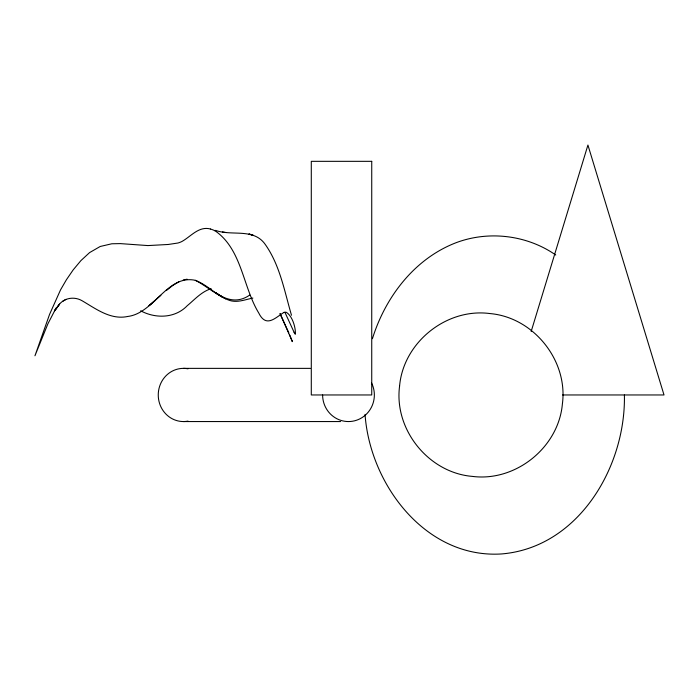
<?xml version="1.0" encoding="UTF-8"?>
<svg xmlns="http://www.w3.org/2000/svg" width="699" height="699" viewBox="0 0 699 699"><rect width="100%" height="100%" fill="white"/><g stroke="black" fill="none" stroke-linecap="round" stroke-linejoin="round"><path stroke-width="1.05" d="M624.399 394.961C625.92 466.679 578.562 547.518 501.664 553.94C425.813 558.851 369.92 484.521 365.053 414.393M531.179 331.448L587.929 145.06L664.015 394.961L562.573 394.961M372.427 338.7C385.315 297.092 414.455 258.726 455.966 242.754C488.68 230.373 527.055 235.004 555.749 255.013M56.103 307.909L55.64 308.853M55.448 309.238L47.916 323.777L34.95 355.782L49.542 314.436L60.542 289.867L66.405 279.757L73.203 269.849L80.909 260.613L89.594 252.592L100.219 246.476L111.823 243.776L120.307 243.61L147.926 245.576L168.223 244.475L177.887 243.025A6.632 1.905 -20.9 0 0 181.993 241.443C190.949 236.463 198.865 225.891 210.364 228.975M54.426 311.02L59.459 304.205C64.832 297.652 74.653 296.437 81.949 300.666C95.946 308.792 110.538 320.168 127.83 316.455C154.33 313.135 167.061 274.358 195.266 280.308C207.935 285.026 217.022 296.236 229.875 300.518C237.599 302.885 245.34 299.53 252.872 298.062M154.828 300.797L148.983 305.725L160.875 295.31M166.371 290.504L172.863 285.393L179.355 281.487M62.753 301.278L66.038 299.338M249.77 295.048C229.001 309.29 212.671 288.87 195.266 280.308M283.864 312.453C275.118 317.896 266.153 328.119 258.726 312.969C242.684 286.625 241.994 249.202 214.89 230.687M211.133 288.713C201.522 291.632 194.724 299.504 187.227 305.725C175.108 318.394 155.554 318.84 140.674 310.793M183.234 279.967L187.105 279.189M183.435 368.364L310.408 368.364M183.435 421.558L340.64 421.558M215.554 230.373C231.902 236.367 253.37 227.734 265.104 244.231C279.976 265.131 284.406 291.099 291.492 315.249M222.439 231.963L225.716 232.487M221.635 296.699L215.554 292.706L225.646 298.857M215.554 292.671L222.439 297.145M280.159 313.72L292.374 341.645L292.121 340.998M280.002 313.694L288.836 332.873M294.13 332.348L285.175 312.864M289.762 335.083L292.042 340.797M371.466 382.746A26.597 25.872 -90 0 1 354.603 420.807A26.597 25.872 -90 0 1 322.615 394.961M188.014 421.113A26.597 25.181 -90 0 1 158.254 394.961A26.597 25.181 -90 0 1 188.014 368.81M294.087 332.226A32.032 1.905 70.3 0 0 295.345 334.271C295.895 328.486 292.732 316.35 286.441 312.374A30.083 10.677 -72.2 0 0 283.89 312.366M210.382 229.027A64.85 28.082 71.3 0 1 214.908 230.775M399.566 386.25C393.895 429.675 428.644 472.742 472.279 476.386C515.6 482.039 558.597 447.465 562.389 403.943C568.208 360.544 533.599 317.355 489.982 313.563C446.469 307.726 403.218 342.519 399.566 386.25M59.459 304.205L54.47 310.959L59.459 304.222M371.737 161.329L311.291 161.329L311.291 394.961L371.737 394.961L371.737 161.329M252.924 235.144L249.08 234.06L252.924 235.144"/></g></svg>
